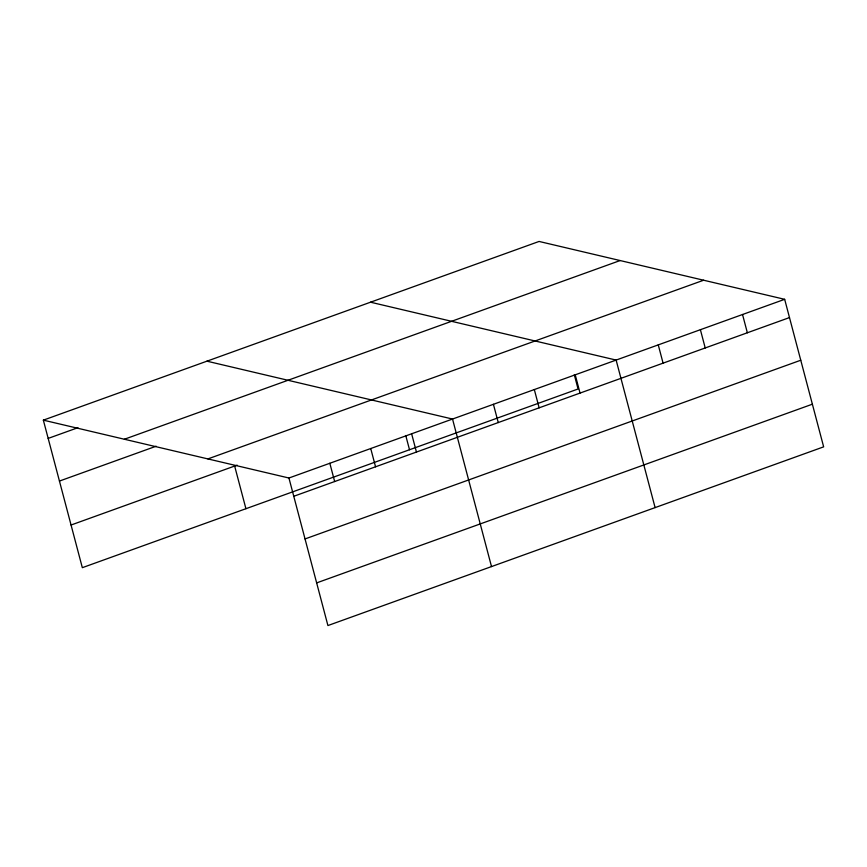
<?xml version="1.0" encoding="UTF-8"?>
<svg xmlns="http://www.w3.org/2000/svg" width="867" height="867" viewBox="0 0 867 867"><rect width="100%" height="100%" fill="white"/><g stroke="black" fill="none" stroke-linecap="round" stroke-linejoin="round"><path stroke-width="1.3" d="M43.35 420.148L539.079 241.449L784.668 299.321L823.65 446.852L327.921 625.551L288.939 478.01L43.35 420.148L82.332 567.679L578.061 388.99L574.312 374.761M48.173 438.409L77.922 427.691M124.393 439.244L620.122 260.544M59.444 481.066L156.114 446.223M207.896 458.914L703.625 280.225M71.061 525.023L237.135 465.156M288.939 478.01L784.668 299.321M293.761 496.282L789.49 317.582M305.032 538.938L800.761 360.238M316.65 582.895L812.379 404.195M370.534 302.204L616.123 360.076L655.105 507.607M206.942 361.181L452.531 419.043L491.513 566.584M742.531 314.504L747.354 332.776M700.395 329.698L705.218 347.96M658.259 344.882L663.082 363.154M575.222 374.815L580.045 393.076M534.321 389.554L539.144 407.826M493.421 404.304L498.254 422.565M411.63 433.782L416.453 452.054M405.756 435.527L409.517 449.745M370.729 448.532L375.552 466.793M329.828 463.271L334.662 481.532M234.654 466.056L245.925 508.712"/></g></svg>
